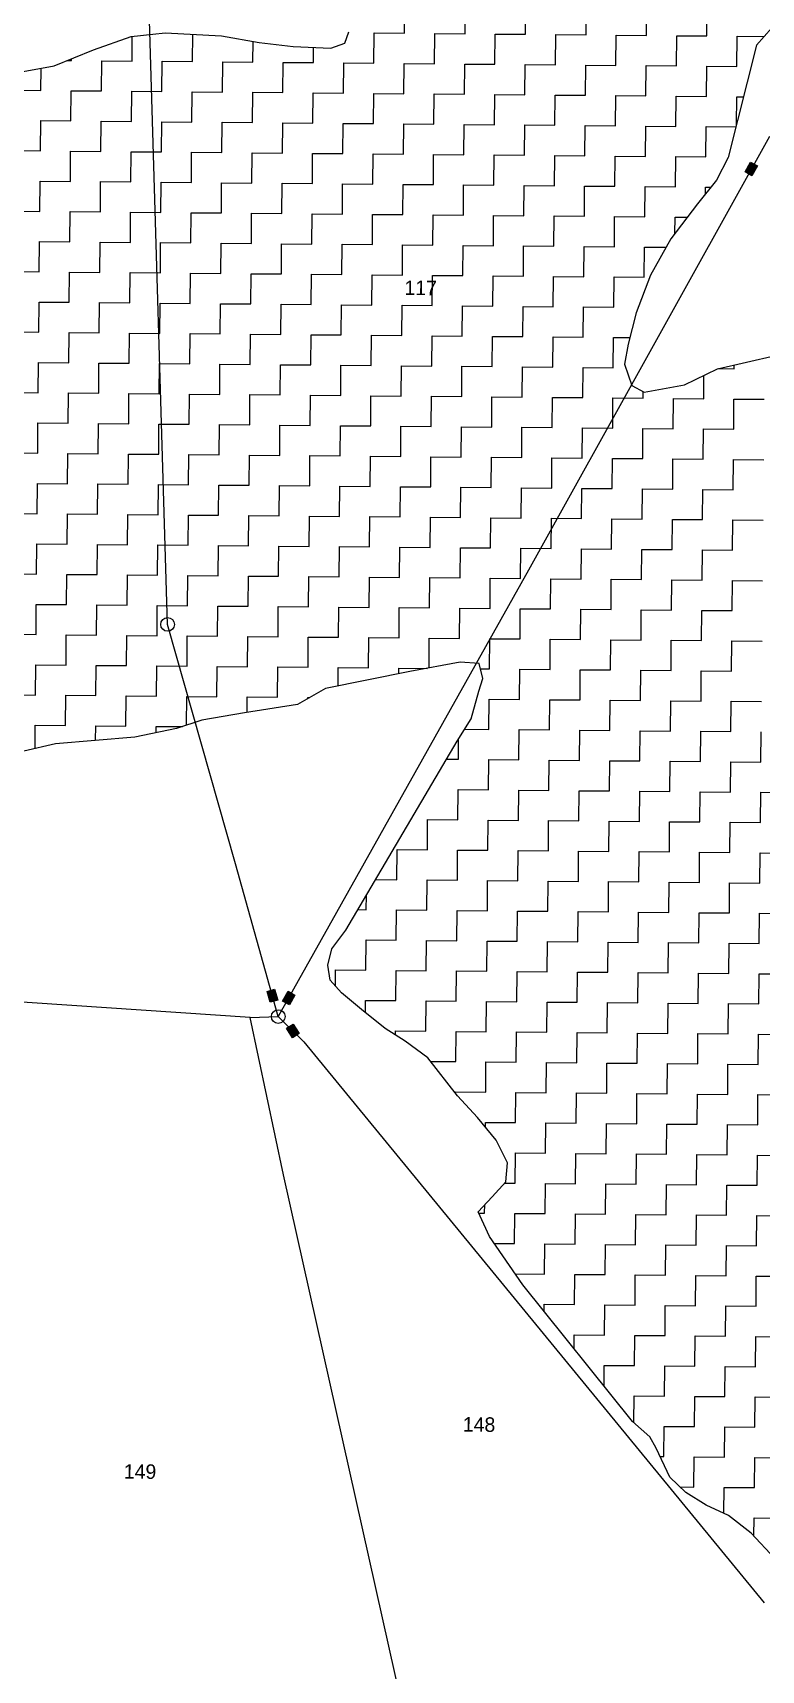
# Model space of a CAD drawing. Header units: metres. Extents: x 286188 to 288650, y 2015524 to 2018848.
# Drawn here: x 287798 to 288031, y 2017358 to 2017883 of the extents above; entities that cross this region are included whole.
import ezdxf
from ezdxf.enums import TextEntityAlignment as Align

# ---------------------------------------------------------------- set-up
doc = ezdxf.new("R2010")
doc.units = ezdxf.units.M
doc.header["$MEASUREMENT"] = 0
for name, color, linetype in [('POLY_HATCH', 12, 'Continuous'), ('POLY_PARCEL', 6, 'Continuous'), ('TEXT_PARCEL', 7, 'Continuous')]:
    doc.layers.add(name, color=color, linetype=linetype)
doc.styles.add('TEXT_MAP', font='', dxfattribs={"height": 1.8})
doc.styles.get('TEXT_MAP').set_extended_font_data('Kruti Dev 050')

msp = doc.modelspace()

# ---------------------------------------------------------------- hatches: boundary and pattern name
for points in [[(288026.1, 2017838.53), (288028.28, 2017837.32), (288030.02, 2017840.47), (288027.85, 2017841.68)], [(287875.3, 2017576.43), (287872.9, 2017575.75), (287873.87, 2017572.29), (287876.27, 2017572.96)], [(287881.76, 2017574.6), (287879.59, 2017575.82), (287877.83, 2017572.68), (287880.01, 2017571.47)], [(287881.07, 2017560.9), (287883.16, 2017562.25), (287881.21, 2017565.27), (287879.12, 2017563.92)]]:
    msp.add_hatch(color=256).paths.add_polyline_path(points)

# ---------------------------------------------------------------- linework, layer by layer
for points in [[(288030.02, 2017840.47), (288028.28, 2017837.32), (288026.1, 2017838.53), (288027.85, 2017841.68)], [(287873.87, 2017572.29), (287872.9, 2017575.75), (287875.3, 2017576.43), (287876.27, 2017572.96)], [(287877.83, 2017572.68), (287879.59, 2017575.82), (287881.76, 2017574.6), (287880.01, 2017571.47)], [(287881.21, 2017565.27), (287883.16, 2017562.25), (287881.07, 2017560.9), (287879.12, 2017563.92)]]:
    msp.add_lwpolyline(points, close=True)
for centre in [(287840.98, 2017693.44), (287876.46, 2017567.68)]:
    msp.add_circle(centre, 2.2)
at = {"layer": 'POLY_HATCH', "linetype": 'Continuous'}
for p, q in [((287916.92, 2017883.03), (287917, 2017892.73)), ((287936.31, 2017882.86), (287936.39, 2017892.55)), ((287955.7, 2017882.68), (287955.78, 2017892.37)), ((287975.09, 2017882.5), (287975.17, 2017892.2)), ((287994.48, 2017882.33), (287994.56, 2017892.02)), ((288013.86, 2017882.15), (288013.95, 2017891.85)), ((287829.58, 2017874.12), (287829.65, 2017882.04)), ((287848.97, 2017873.95), (287849.04, 2017882.68)), ((287868.35, 2017873.77), (287868.42, 2017880.44)), ((287887.74, 2017873.6), (287887.79, 2017878.51)), ((287907.13, 2017873.42), (287907.22, 2017883.12)), ((287907.22, 2017883.12), (287916.92, 2017883.03)), ((287926.52, 2017873.25), (287926.61, 2017882.94)), ((287926.61, 2017882.94), (287936.31, 2017882.86)), ((287945.91, 2017873.07), (287946, 2017882.77)), ((287946, 2017882.77), (287955.7, 2017882.68)), ((287965.3, 2017872.9), (287965.39, 2017882.59)), ((287965.39, 2017882.59), (287975.09, 2017882.5)), ((287984.69, 2017872.72), (287984.78, 2017882.42)), ((287984.78, 2017882.42), (287994.48, 2017882.33)), ((288004.08, 2017872.55), (288004.17, 2017882.24)), ((288004.17, 2017882.24), (288013.86, 2017882.15)), ((288023.47, 2017872.37), (288023.56, 2017882.07)), ((288023.56, 2017882.07), (288032.17, 2017881.99)), ((287808.94, 2017874.31), (287810.19, 2017874.3)), ((287810.19, 2017874.3), (287810.19, 2017874.82)), ((287819.79, 2017864.52), (287819.88, 2017874.21)), ((287819.88, 2017874.21), (287829.58, 2017874.12)), ((287839.18, 2017864.34), (287839.27, 2017874.04)), ((287839.27, 2017874.04), (287848.97, 2017873.95)), ((287858.57, 2017864.17), (287858.66, 2017873.86)), ((287858.66, 2017873.86), (287868.35, 2017873.77)), ((287877.96, 2017863.99), (287878.05, 2017873.69)), ((287878.05, 2017873.69), (287887.74, 2017873.6)), ((287897.35, 2017863.82), (287897.44, 2017873.51)), ((287897.44, 2017873.51), (287907.13, 2017873.42)), ((287916.74, 2017863.64), (287916.83, 2017873.34)), ((287916.83, 2017873.34), (287926.52, 2017873.25)), ((287936.13, 2017863.47), (287936.22, 2017873.16)), ((287936.22, 2017873.16), (287945.91, 2017873.07)), ((287955.52, 2017863.29), (287955.61, 2017872.99)), ((287955.61, 2017872.99), (287965.3, 2017872.9)), ((287974.91, 2017863.12), (287975, 2017872.81)), ((287975, 2017872.81), (287984.69, 2017872.72)), ((287800.4, 2017864.69), (287800.47, 2017871.8)), ((287994.3, 2017862.94), (287994.39, 2017872.63)), ((287994.39, 2017872.63), (288004.08, 2017872.55)), ((288013.69, 2017862.76), (288013.78, 2017872.46)), ((288013.78, 2017872.46), (288023.47, 2017872.37)), ((287790.71, 2017864.78), (287800.4, 2017864.69)), ((287810.01, 2017854.91), (287810.1, 2017864.6)), ((287810.1, 2017864.6), (287819.79, 2017864.52)), ((287829.4, 2017854.73), (287829.49, 2017864.43)), ((287829.49, 2017864.43), (287839.18, 2017864.34)), ((287848.79, 2017854.56), (287848.88, 2017864.25)), ((287848.88, 2017864.25), (287858.57, 2017864.17)), ((287868.18, 2017854.38), (287868.27, 2017864.08)), ((287868.27, 2017864.08), (287877.96, 2017863.99)), ((287887.57, 2017854.21), (287887.66, 2017863.9)), ((287887.66, 2017863.9), (287897.35, 2017863.82)), ((287906.96, 2017854.03), (287907.05, 2017863.73)), ((287907.05, 2017863.73), (287916.74, 2017863.64)), ((287926.35, 2017853.86), (287926.44, 2017863.55)), ((287926.44, 2017863.55), (287936.13, 2017863.47)), ((287945.74, 2017853.68), (287945.83, 2017863.38)), ((287945.83, 2017863.38), (287955.52, 2017863.29)), ((287965.13, 2017853.51), (287965.22, 2017863.2)), ((287965.22, 2017863.2), (287974.91, 2017863.12)), ((287984.52, 2017853.33), (287984.61, 2017863.03)), ((287984.61, 2017863.03), (287994.3, 2017862.94)), ((288003.91, 2017853.16), (288003.99, 2017862.85)), ((288003.99, 2017862.85), (288013.69, 2017862.76)), ((288023.3, 2017853.67), (288023.38, 2017862.68)), ((288023.38, 2017862.68), (288025.56, 2017862.66)), ((287800.23, 2017845.3), (287800.32, 2017855)), ((287800.32, 2017855), (287810.01, 2017854.91)), ((287819.62, 2017845.13), (287819.71, 2017854.82)), ((287819.71, 2017854.82), (287829.4, 2017854.73)), ((287839.01, 2017844.95), (287839.1, 2017854.65)), ((287839.1, 2017854.65), (287848.79, 2017854.56)), ((287858.4, 2017844.78), (287858.48, 2017854.47)), ((287858.48, 2017854.47), (287868.18, 2017854.38)), ((287877.79, 2017844.6), (287877.87, 2017854.3)), ((287877.87, 2017854.3), (287887.57, 2017854.21)), ((287897.18, 2017844.43), (287897.26, 2017854.12)), ((287897.26, 2017854.12), (287906.96, 2017854.03)), ((287916.57, 2017844.25), (287916.65, 2017853.95)), ((287916.65, 2017853.95), (287926.35, 2017853.86)), ((287935.96, 2017844.08), (287936.04, 2017853.77)), ((287936.04, 2017853.77), (287945.74, 2017853.68)), ((287955.35, 2017843.9), (287955.43, 2017853.6)), ((287955.43, 2017853.6), (287965.13, 2017853.51)), ((287974.74, 2017843.73), (287974.82, 2017853.42)), ((287974.82, 2017853.42), (287984.52, 2017853.33)), ((287994.13, 2017843.55), (287994.21, 2017853.25)), ((287994.21, 2017853.25), (288003.91, 2017853.16)), ((288013.51, 2017843.38), (288013.6, 2017853.07)), ((288013.6, 2017853.07), (288023.13, 2017852.98)), ((287790.53, 2017845.39), (287800.23, 2017845.3)), ((287809.84, 2017835.52), (287809.92, 2017845.21)), ((287809.92, 2017845.21), (287819.62, 2017845.13)), ((287829.23, 2017835.34), (287829.31, 2017845.04)), ((287829.31, 2017845.04), (287839.01, 2017844.95)), ((287848.61, 2017835.17), (287848.7, 2017844.86)), ((287848.7, 2017844.86), (287858.4, 2017844.78)), ((287868, 2017834.99), (287868.09, 2017844.69)), ((287868.09, 2017844.69), (287877.79, 2017844.6)), ((287887.39, 2017834.82), (287887.48, 2017844.51)), ((287887.48, 2017844.51), (287897.18, 2017844.43)), ((287906.78, 2017834.64), (287906.87, 2017844.34)), ((287906.87, 2017844.34), (287916.57, 2017844.25)), ((287926.17, 2017834.47), (287926.26, 2017844.16)), ((287926.26, 2017844.16), (287935.96, 2017844.08)), ((287945.56, 2017834.29), (287945.65, 2017843.99)), ((287945.65, 2017843.99), (287955.35, 2017843.9)), ((287964.95, 2017834.12), (287965.04, 2017843.81)), ((287965.04, 2017843.81), (287974.74, 2017843.73)), ((287984.34, 2017833.94), (287984.43, 2017843.64)), ((287984.43, 2017843.64), (287994.13, 2017843.55)), ((288003.73, 2017833.77), (288003.82, 2017843.46)), ((288003.82, 2017843.46), (288013.51, 2017843.38)), ((287800.05, 2017825.91), (287800.14, 2017835.61)), ((287800.14, 2017835.61), (287809.84, 2017835.52)), ((287819.44, 2017825.74), (287819.53, 2017835.43)), ((287819.53, 2017835.43), (287829.23, 2017835.34)), ((287838.83, 2017825.56), (287838.92, 2017835.26)), ((287838.92, 2017835.26), (287848.61, 2017835.17)), ((287858.22, 2017825.39), (287858.31, 2017835.08)), ((287858.31, 2017835.08), (287868, 2017834.99)), ((287877.61, 2017825.21), (287877.7, 2017834.91)), ((287877.7, 2017834.91), (287887.39, 2017834.82)), ((287897, 2017825.04), (287897.09, 2017834.73)), ((287897.09, 2017834.73), (287906.78, 2017834.64)), ((287916.39, 2017824.86), (287916.48, 2017834.56)), ((287916.48, 2017834.56), (287926.17, 2017834.47)), ((287935.78, 2017824.69), (287935.87, 2017834.38)), ((287935.87, 2017834.38), (287945.56, 2017834.29)), ((287955.17, 2017824.51), (287955.26, 2017834.21)), ((287955.26, 2017834.21), (287964.95, 2017834.12)), ((287974.56, 2017824.34), (287974.65, 2017834.03)), ((287974.65, 2017834.03), (287984.34, 2017833.94)), ((287993.95, 2017824.16), (287994.04, 2017833.86)), ((287994.04, 2017833.86), (288003.73, 2017833.77)), ((288013.41, 2017831.5), (288013.43, 2017833.68)), ((288013.43, 2017833.68), (288015.15, 2017833.66)), ((287790.36, 2017826), (287800.05, 2017825.91)), ((287809.66, 2017816.13), (287809.75, 2017825.82)), ((287809.75, 2017825.82), (287819.44, 2017825.74)), ((287829.05, 2017815.95), (287829.14, 2017825.65)), ((287829.14, 2017825.65), (287838.83, 2017825.56)), ((287848.44, 2017815.78), (287848.53, 2017825.47)), ((287848.53, 2017825.47), (287858.22, 2017825.39)), ((287867.83, 2017815.6), (287867.92, 2017825.3)), ((287867.92, 2017825.3), (287877.61, 2017825.21)), ((287887.22, 2017815.43), (287887.31, 2017825.12)), ((287887.31, 2017825.12), (287897, 2017825.04)), ((287906.61, 2017815.25), (287906.7, 2017824.95)), ((287906.7, 2017824.95), (287916.39, 2017824.86)), ((287926, 2017815.08), (287926.09, 2017824.77)), ((287926.09, 2017824.77), (287935.78, 2017824.69)), ((287945.39, 2017814.9), (287945.48, 2017824.6)), ((287945.48, 2017824.6), (287955.17, 2017824.51)), ((287964.78, 2017814.73), (287964.87, 2017824.42)), ((287964.87, 2017824.42), (287974.56, 2017824.34)), ((287984.17, 2017814.55), (287984.26, 2017824.25)), ((287984.26, 2017824.25), (287993.95, 2017824.16)), ((288003.6, 2017818.84), (288003.64, 2017824.07)), ((288003.64, 2017824.07), (288007.57, 2017824.04)), ((287799.88, 2017806.52), (287799.97, 2017816.22)), ((287799.97, 2017816.22), (287809.66, 2017816.13)), ((287819.27, 2017806.35), (287819.36, 2017816.04)), ((287819.36, 2017816.04), (287829.05, 2017815.95)), ((287838.66, 2017806.17), (287838.74, 2017815.87)), ((287838.74, 2017815.87), (287848.44, 2017815.78)), ((287858.05, 2017806), (287858.13, 2017815.69)), ((287858.13, 2017815.69), (287867.83, 2017815.6)), ((287877.44, 2017805.82), (287877.52, 2017815.52)), ((287877.52, 2017815.52), (287887.22, 2017815.43)), ((287896.83, 2017805.65), (287896.91, 2017815.34)), ((287896.91, 2017815.34), (287906.61, 2017815.25)), ((287916.22, 2017805.47), (287916.3, 2017815.17)), ((287916.3, 2017815.17), (287926, 2017815.08)), ((287935.61, 2017805.3), (287935.69, 2017814.99)), ((287935.69, 2017814.99), (287945.39, 2017814.9)), ((287955, 2017805.12), (287955.08, 2017814.82)), ((287955.08, 2017814.82), (287964.78, 2017814.73)), ((287974.39, 2017804.95), (287974.47, 2017814.64)), ((287974.47, 2017814.64), (287984.17, 2017814.55)), ((287993.77, 2017804.77), (287993.86, 2017814.47)), ((287993.86, 2017814.47), (288000.75, 2017814.4)), ((287790.18, 2017806.61), (287799.88, 2017806.52)), ((287809.49, 2017796.74), (287809.57, 2017806.43)), ((287809.57, 2017806.43), (287819.27, 2017806.35)), ((287828.87, 2017796.56), (287828.96, 2017806.26)), ((287828.96, 2017806.26), (287838.66, 2017806.17)), ((287848.26, 2017796.39), (287848.35, 2017806.08)), ((287848.35, 2017806.08), (287858.05, 2017806)), ((287867.65, 2017796.21), (287867.74, 2017805.91)), ((287867.74, 2017805.91), (287877.44, 2017805.82)), ((287887.04, 2017796.04), (287887.13, 2017805.73)), ((287887.13, 2017805.73), (287896.83, 2017805.65)), ((287906.43, 2017795.86), (287906.52, 2017805.56)), ((287906.52, 2017805.56), (287916.22, 2017805.47)), ((287925.82, 2017795.69), (287925.91, 2017805.38)), ((287925.91, 2017805.38), (287935.61, 2017805.3)), ((287945.21, 2017795.51), (287945.3, 2017805.21)), ((287945.3, 2017805.21), (287955, 2017805.12)), ((287964.6, 2017795.34), (287964.69, 2017805.03)), ((287964.69, 2017805.03), (287974.39, 2017804.95)), ((287983.99, 2017795.16), (287984.08, 2017804.86)), ((287984.08, 2017804.86), (287993.77, 2017804.77)), ((287799.7, 2017787.13), (287799.79, 2017796.83)), ((287799.79, 2017796.83), (287809.49, 2017796.74)), ((287819.09, 2017786.96), (287819.18, 2017796.65)), ((287819.18, 2017796.65), (287828.87, 2017796.56)), ((287838.48, 2017786.78), (287838.57, 2017796.48)), ((287838.57, 2017796.48), (287848.26, 2017796.39)), ((287857.87, 2017786.61), (287857.96, 2017796.3)), ((287857.96, 2017796.3), (287867.65, 2017796.21)), ((287877.26, 2017786.43), (287877.35, 2017796.13)), ((287877.35, 2017796.13), (287887.04, 2017796.04)), ((287896.65, 2017786.26), (287896.74, 2017795.95)), ((287896.74, 2017795.95), (287906.43, 2017795.86)), ((287916.04, 2017786.08), (287916.13, 2017795.78)), ((287916.13, 2017795.78), (287925.82, 2017795.69)), ((287935.43, 2017785.91), (287935.52, 2017795.6)), ((287935.52, 2017795.6), (287945.21, 2017795.51)), ((287954.82, 2017785.73), (287954.91, 2017795.43)), ((287954.91, 2017795.43), (287964.6, 2017795.34)), ((287974.21, 2017785.56), (287974.3, 2017795.25)), ((287974.3, 2017795.25), (287983.99, 2017795.16)), ((287790.01, 2017787.22), (287799.7, 2017787.13)), ((287809.31, 2017777.35), (287809.4, 2017787.05)), ((287809.4, 2017787.05), (287819.09, 2017786.96)), ((287828.7, 2017777.18), (287828.79, 2017786.87)), ((287828.79, 2017786.87), (287838.48, 2017786.78)), ((287848.09, 2017777), (287848.18, 2017786.69)), ((287848.18, 2017786.69), (287857.87, 2017786.61)), ((287867.48, 2017776.82), (287867.57, 2017786.52)), ((287867.57, 2017786.52), (287877.26, 2017786.43)), ((287886.87, 2017776.65), (287886.96, 2017786.34)), ((287886.96, 2017786.34), (287896.65, 2017786.26)), ((287906.26, 2017776.47), (287906.35, 2017786.17)), ((287906.35, 2017786.17), (287916.04, 2017786.08)), ((287925.65, 2017776.3), (287925.74, 2017785.99)), ((287925.74, 2017785.99), (287935.43, 2017785.91)), ((287945.04, 2017776.12), (287945.13, 2017785.82)), ((287945.13, 2017785.82), (287954.82, 2017785.73)), ((287964.43, 2017775.95), (287964.52, 2017785.64)), ((287964.52, 2017785.64), (287974.21, 2017785.56)), ((287983.82, 2017775.77), (287983.9, 2017785.47)), ((287983.9, 2017785.47), (287989.16, 2017785.42)), ((287799.53, 2017767.74), (287799.62, 2017777.44)), ((287799.62, 2017777.44), (287809.31, 2017777.35)), ((287818.92, 2017767.57), (287819, 2017777.26)), ((287819, 2017777.26), (287828.7, 2017777.18)), ((287838.31, 2017767.39), (287838.39, 2017777.09)), ((287838.39, 2017777.09), (287848.09, 2017777)), ((287857.7, 2017767.22), (287857.78, 2017776.91)), ((287857.78, 2017776.91), (287867.48, 2017776.82)), ((287877.09, 2017767.04), (287877.17, 2017776.74)), ((287877.17, 2017776.74), (287886.87, 2017776.65)), ((287896.48, 2017766.87), (287896.56, 2017776.56)), ((287896.56, 2017776.56), (287906.26, 2017776.47)), ((287915.87, 2017766.69), (287915.95, 2017776.39)), ((287915.95, 2017776.39), (287925.65, 2017776.3)), ((287935.26, 2017766.52), (287935.34, 2017776.21)), ((287935.34, 2017776.21), (287945.04, 2017776.12)), ((287954.65, 2017766.34), (287954.73, 2017776.04)), ((287954.73, 2017776.04), (287964.43, 2017775.95)), ((287974.03, 2017766.17), (287974.12, 2017775.86)), ((287974.12, 2017775.86), (287983.82, 2017775.77)), ((288012.81, 2017765.82), (288012.88, 2017773.3)), ((288017.45, 2017775.47), (288022.6, 2017775.42)), ((288022.6, 2017775.42), (288022.61, 2017776.65)), ((287789.83, 2017767.83), (287799.53, 2017767.74)), ((287993.42, 2017765.99), (287993.44, 2017768.12)), ((287809.13, 2017757.96), (287809.22, 2017767.66)), ((287809.22, 2017767.66), (287818.92, 2017767.57)), ((287828.52, 2017757.79), (287828.61, 2017767.48)), ((287828.61, 2017767.48), (287838.31, 2017767.39)), ((287847.91, 2017757.61), (287848, 2017767.31)), ((287848, 2017767.31), (287857.7, 2017767.22)), ((287867.3, 2017757.44), (287867.39, 2017767.13)), ((287867.39, 2017767.13), (287877.09, 2017767.04)), ((287886.69, 2017757.26), (287886.78, 2017766.95)), ((287886.78, 2017766.95), (287896.48, 2017766.87)), ((287906.08, 2017757.08), (287906.17, 2017766.78)), ((287906.17, 2017766.78), (287915.87, 2017766.69)), ((287925.47, 2017756.91), (287925.56, 2017766.6)), ((287925.56, 2017766.6), (287935.26, 2017766.52)), ((287944.86, 2017756.73), (287944.95, 2017766.43)), ((287944.95, 2017766.43), (287954.65, 2017766.34)), ((287964.25, 2017756.56), (287964.34, 2017766.25)), ((287964.34, 2017766.25), (287974.03, 2017766.17)), ((287983.64, 2017756.38), (287983.73, 2017766.08)), ((287983.73, 2017766.08), (287993.42, 2017765.99)), ((288003.03, 2017756.21), (288003.12, 2017765.9)), ((288003.12, 2017765.9), (288012.81, 2017765.82)), ((288022.42, 2017756.03), (288022.51, 2017765.73)), ((288022.51, 2017765.73), (288032.2, 2017765.64)), ((287799.35, 2017748.35), (287799.44, 2017758.05)), ((287799.44, 2017758.05), (287809.13, 2017757.96)), ((287818.74, 2017748.18), (287818.83, 2017757.87)), ((287818.83, 2017757.87), (287828.52, 2017757.79)), ((287838.13, 2017748), (287838.22, 2017757.7)), ((287838.22, 2017757.7), (287847.91, 2017757.61)), ((287857.52, 2017747.83), (287857.61, 2017757.52)), ((287857.61, 2017757.52), (287867.3, 2017757.44)), ((287876.91, 2017747.65), (287877, 2017757.35)), ((287877, 2017757.35), (287886.69, 2017757.26)), ((287896.3, 2017747.48), (287896.39, 2017757.17)), ((287896.39, 2017757.17), (287906.08, 2017757.08)), ((287915.69, 2017747.3), (287915.78, 2017757)), ((287915.78, 2017757), (287925.47, 2017756.91)), ((287935.08, 2017747.13), (287935.17, 2017756.82)), ((287935.17, 2017756.82), (287944.86, 2017756.73)), ((287954.47, 2017746.95), (287954.56, 2017756.65)), ((287954.56, 2017756.65), (287964.25, 2017756.56)), ((287973.86, 2017746.78), (287973.95, 2017756.47)), ((287973.95, 2017756.47), (287983.64, 2017756.38)), ((287993.25, 2017746.6), (287993.34, 2017756.3)), ((287993.34, 2017756.3), (288003.03, 2017756.21)), ((288012.64, 2017746.43), (288012.73, 2017756.12)), ((288012.73, 2017756.12), (288022.42, 2017756.03)), ((287789.66, 2017748.44), (287799.35, 2017748.35)), ((287808.96, 2017738.57), (287809.05, 2017748.27)), ((287809.05, 2017748.27), (287818.74, 2017748.18)), ((287828.35, 2017738.4), (287828.44, 2017748.09)), ((287828.44, 2017748.09), (287838.13, 2017748)), ((287847.74, 2017738.22), (287847.83, 2017747.92)), ((287847.83, 2017747.92), (287857.52, 2017747.83)), ((287867.13, 2017738.05), (287867.22, 2017747.74)), ((287867.22, 2017747.74), (287876.91, 2017747.65)), ((287886.52, 2017737.87), (287886.61, 2017747.57)), ((287886.61, 2017747.57), (287896.3, 2017747.48)), ((287905.91, 2017737.7), (287906, 2017747.39)), ((287906, 2017747.39), (287915.69, 2017747.3)), ((287925.3, 2017737.52), (287925.39, 2017747.21)), ((287925.39, 2017747.21), (287935.08, 2017747.13)), ((287944.69, 2017737.34), (287944.78, 2017747.04)), ((287944.78, 2017747.04), (287954.47, 2017746.95)), ((287964.08, 2017737.17), (287964.16, 2017746.86)), ((287964.16, 2017746.86), (287973.86, 2017746.78)), ((287983.47, 2017736.99), (287983.55, 2017746.69)), ((287983.55, 2017746.69), (287993.25, 2017746.6)), ((288002.86, 2017736.82), (288002.94, 2017746.51)), ((288002.94, 2017746.51), (288012.64, 2017746.43)), ((288022.25, 2017736.64), (288022.33, 2017746.34)), ((288022.33, 2017746.34), (288032.03, 2017746.25)), ((287799.18, 2017728.96), (287799.26, 2017738.66)), ((287799.26, 2017738.66), (287808.96, 2017738.57)), ((287818.57, 2017728.79), (287818.65, 2017738.48)), ((287818.65, 2017738.48), (287828.35, 2017738.4)), ((287837.96, 2017728.61), (287838.04, 2017738.31)), ((287838.04, 2017738.31), (287847.74, 2017738.22)), ((287857.35, 2017728.44), (287857.43, 2017738.13)), ((287857.43, 2017738.13), (287867.13, 2017738.05)), ((287876.74, 2017728.26), (287876.82, 2017737.96)), ((287876.82, 2017737.96), (287886.52, 2017737.87)), ((287896.13, 2017728.09), (287896.21, 2017737.78)), ((287896.21, 2017737.78), (287905.91, 2017737.7)), ((287915.52, 2017727.91), (287915.6, 2017737.61)), ((287915.6, 2017737.61), (287925.3, 2017737.52)), ((287934.91, 2017727.74), (287934.99, 2017737.43)), ((287934.99, 2017737.43), (287944.69, 2017737.34)), ((287954.29, 2017727.56), (287954.38, 2017737.26)), ((287954.38, 2017737.26), (287964.08, 2017737.17)), ((287973.68, 2017727.39), (287973.77, 2017737.08)), ((287973.77, 2017737.08), (287983.47, 2017736.99)), ((287993.07, 2017727.21), (287993.16, 2017736.91)), ((287993.16, 2017736.91), (288002.86, 2017736.82)), ((288012.46, 2017727.04), (288012.55, 2017736.73)), ((288012.55, 2017736.73), (288022.25, 2017736.64)), ((287789.48, 2017729.05), (287799.18, 2017728.96)), ((287808.78, 2017719.18), (287808.87, 2017728.88)), ((287808.87, 2017728.88), (287818.57, 2017728.79)), ((287828.17, 2017719.01), (287828.26, 2017728.7)), ((287828.26, 2017728.7), (287837.96, 2017728.61)), ((287847.56, 2017718.83), (287847.65, 2017728.53)), ((287847.65, 2017728.53), (287857.35, 2017728.44)), ((287866.95, 2017718.66), (287867.04, 2017728.35)), ((287867.04, 2017728.35), (287876.74, 2017728.26)), ((287886.34, 2017718.48), (287886.43, 2017728.18)), ((287886.43, 2017728.18), (287896.13, 2017728.09)), ((287905.73, 2017718.31), (287905.82, 2017728)), ((287905.82, 2017728), (287915.52, 2017727.91)), ((287925.12, 2017718.13), (287925.21, 2017727.83)), ((287925.21, 2017727.83), (287934.91, 2017727.74)), ((287944.51, 2017717.96), (287944.6, 2017727.65)), ((287944.6, 2017727.65), (287954.29, 2017727.56)), ((287963.9, 2017717.78), (287963.99, 2017727.47)), ((287963.99, 2017727.47), (287973.68, 2017727.39)), ((287983.29, 2017717.6), (287983.38, 2017727.3)), ((287983.38, 2017727.3), (287993.07, 2017727.21)), ((288002.68, 2017717.43), (288002.77, 2017727.12)), ((288002.77, 2017727.12), (288012.46, 2017727.04)), ((288022.07, 2017717.25), (288022.16, 2017726.95)), ((288022.16, 2017726.95), (288031.85, 2017726.86)), ((287799, 2017709.57), (287799.09, 2017719.27)), ((287799.09, 2017719.27), (287808.78, 2017719.18)), ((287818.39, 2017709.4), (287818.48, 2017719.09)), ((287818.48, 2017719.09), (287828.17, 2017719.01)), ((287837.78, 2017709.22), (287837.87, 2017718.92)), ((287837.87, 2017718.92), (287847.56, 2017718.83)), ((287857.17, 2017709.05), (287857.26, 2017718.74)), ((287857.26, 2017718.74), (287866.95, 2017718.66)), ((287876.56, 2017708.87), (287876.65, 2017718.57)), ((287876.65, 2017718.57), (287886.34, 2017718.48)), ((287895.95, 2017708.7), (287896.04, 2017718.39)), ((287896.04, 2017718.39), (287905.73, 2017718.31)), ((287915.34, 2017708.52), (287915.43, 2017718.22)), ((287915.43, 2017718.22), (287925.12, 2017718.13)), ((287934.73, 2017708.35), (287934.82, 2017718.04)), ((287934.82, 2017718.04), (287944.51, 2017717.96)), ((287954.12, 2017708.17), (287954.21, 2017717.87)), ((287954.21, 2017717.87), (287963.9, 2017717.78)), ((287973.51, 2017708), (287973.6, 2017717.69)), ((287973.6, 2017717.69), (287983.29, 2017717.6)), ((287992.9, 2017707.82), (287992.99, 2017717.52)), ((287992.99, 2017717.52), (288002.68, 2017717.43)), ((288012.29, 2017707.65), (288012.38, 2017717.34)), ((288012.38, 2017717.34), (288022.07, 2017717.25)), ((287789.31, 2017709.66), (287799, 2017709.57)), ((287808.61, 2017699.79), (287808.7, 2017709.49)), ((287808.7, 2017709.49), (287818.39, 2017709.4)), ((287828, 2017699.62), (287828.09, 2017709.31)), ((287828.09, 2017709.31), (287837.78, 2017709.22)), ((287847.39, 2017699.44), (287847.48, 2017709.14)), ((287847.48, 2017709.14), (287857.17, 2017709.05)), ((287866.78, 2017699.27), (287866.87, 2017708.96)), ((287866.87, 2017708.96), (287876.56, 2017708.87)), ((287886.17, 2017699.09), (287886.26, 2017708.79)), ((287886.26, 2017708.79), (287895.95, 2017708.7)), ((287905.56, 2017698.92), (287905.65, 2017708.61)), ((287905.65, 2017708.61), (287915.34, 2017708.52)), ((287924.95, 2017698.74), (287925.04, 2017708.44)), ((287925.04, 2017708.44), (287934.73, 2017708.35)), ((287944.34, 2017698.57), (287944.42, 2017708.26)), ((287944.42, 2017708.26), (287954.12, 2017708.17)), ((287963.73, 2017698.39), (287963.81, 2017708.09)), ((287963.81, 2017708.09), (287973.51, 2017708)), ((287983.12, 2017698.22), (287983.2, 2017707.91)), ((287983.2, 2017707.91), (287992.9, 2017707.82)), ((288002.51, 2017698.04), (288002.59, 2017707.73)), ((288002.59, 2017707.73), (288012.29, 2017707.65)), ((288021.9, 2017697.86), (288021.98, 2017707.56)), ((288021.98, 2017707.56), (288031.68, 2017707.47)), ((287798.83, 2017690.18), (287798.91, 2017699.88)), ((287798.91, 2017699.88), (287808.61, 2017699.79)), ((287818.22, 2017690.01), (287818.3, 2017699.7)), ((287818.3, 2017699.7), (287828, 2017699.62)), ((287837.61, 2017689.83), (287837.69, 2017699.53)), ((287837.69, 2017699.53), (287847.39, 2017699.44)), ((287857, 2017689.66), (287857.08, 2017699.35)), ((287857.08, 2017699.35), (287866.78, 2017699.27)), ((287876.39, 2017689.48), (287876.47, 2017699.18)), ((287876.47, 2017699.18), (287886.17, 2017699.09)), ((287895.78, 2017689.31), (287895.86, 2017699)), ((287895.86, 2017699), (287905.56, 2017698.92)), ((287915.17, 2017689.13), (287915.25, 2017698.83)), ((287915.25, 2017698.83), (287924.95, 2017698.74)), ((287934.55, 2017688.96), (287934.64, 2017698.65)), ((287934.64, 2017698.65), (287944.34, 2017698.57)), ((287953.94, 2017688.78), (287954.03, 2017698.48)), ((287954.03, 2017698.48), (287963.73, 2017698.39)), ((287973.33, 2017688.61), (287973.42, 2017698.3)), ((287973.42, 2017698.3), (287983.12, 2017698.22)), ((287992.72, 2017688.43), (287992.81, 2017698.13)), ((287992.81, 2017698.13), (288002.51, 2017698.04)), ((288012.11, 2017688.26), (288012.2, 2017697.95)), ((288012.2, 2017697.95), (288021.9, 2017697.86)), ((287789.13, 2017690.27), (287798.83, 2017690.18)), ((287808.43, 2017680.4), (287808.52, 2017690.1)), ((287808.52, 2017690.1), (287818.22, 2017690.01)), ((287827.82, 2017680.23), (287827.91, 2017689.92)), ((287827.91, 2017689.92), (287837.61, 2017689.83)), ((287847.21, 2017680.05), (287847.3, 2017689.75)), ((287847.3, 2017689.75), (287857, 2017689.66)), ((287866.6, 2017679.88), (287866.69, 2017689.57)), ((287866.69, 2017689.57), (287876.39, 2017689.48)), ((287885.99, 2017679.7), (287886.08, 2017689.4)), ((287886.08, 2017689.4), (287895.78, 2017689.31)), ((287905.38, 2017679.53), (287905.47, 2017689.22)), ((287905.47, 2017689.22), (287915.17, 2017689.13)), ((287924.77, 2017679.47), (287924.86, 2017689.05)), ((287924.86, 2017689.05), (287934.55, 2017688.96)), ((287944.16, 2017679.18), (287944.25, 2017688.87)), ((287944.25, 2017688.87), (287953.94, 2017688.78)), ((287963.55, 2017679), (287963.64, 2017688.7)), ((287963.64, 2017688.7), (287973.33, 2017688.61)), ((287982.94, 2017678.83), (287983.03, 2017688.52)), ((287983.03, 2017688.52), (287992.72, 2017688.43)), ((288002.33, 2017678.65), (288002.42, 2017688.35)), ((288002.42, 2017688.35), (288012.11, 2017688.26)), ((288021.72, 2017678.48), (288021.81, 2017688.17)), ((288021.81, 2017688.17), (288031.5, 2017688.08)), ((287798.65, 2017670.79), (287798.74, 2017680.49)), ((287798.74, 2017680.49), (287808.43, 2017680.4)), ((287818.04, 2017670.62), (287818.13, 2017680.31)), ((287818.13, 2017680.31), (287827.82, 2017680.23)), ((287837.43, 2017670.44), (287837.52, 2017680.14)), ((287837.52, 2017680.14), (287847.21, 2017680.05)), ((287856.82, 2017670.27), (287856.91, 2017679.96)), ((287856.91, 2017679.96), (287866.6, 2017679.88)), ((287876.21, 2017670.09), (287876.3, 2017679.79)), ((287876.3, 2017679.79), (287885.99, 2017679.7)), ((287895.63, 2017673.71), (287895.69, 2017679.61)), ((287895.69, 2017679.61), (287905.38, 2017679.53)), ((287915.06, 2017677.58), (287915.08, 2017679.44)), ((287915.08, 2017679.44), (287924.19, 2017679.36)), ((287941.26, 2017679.2), (287944.16, 2017679.18)), ((287953.77, 2017669.39), (287953.86, 2017679.09)), ((287953.86, 2017679.09), (287963.55, 2017679)), ((287973.16, 2017669.22), (287973.25, 2017678.91)), ((287973.25, 2017678.91), (287982.94, 2017678.83)), ((287992.55, 2017669.04), (287992.64, 2017678.74)), ((287992.64, 2017678.74), (288002.33, 2017678.65)), ((288011.94, 2017668.87), (288012.03, 2017678.56)), ((288012.03, 2017678.56), (288021.72, 2017678.48)), ((287788.96, 2017670.88), (287798.65, 2017670.79)), ((287808.26, 2017661.01), (287808.35, 2017670.71)), ((287808.35, 2017670.71), (287818.04, 2017670.62)), ((287827.65, 2017660.84), (287827.74, 2017670.53)), ((287827.74, 2017670.53), (287837.43, 2017670.44)), ((287847.04, 2017661.11), (287847.13, 2017670.36)), ((287847.13, 2017670.36), (287856.82, 2017670.27)), ((287866.47, 2017665.19), (287866.52, 2017670.18)), ((287866.52, 2017670.18), (287876.21, 2017670.09)), ((287885.9, 2017669.63), (287885.91, 2017670.01)), ((287885.91, 2017670.01), (287886.55, 2017670)), ((287943.99, 2017659.79), (287944.07, 2017669.48)), ((287944.07, 2017669.48), (287953.77, 2017669.39)), ((287963.38, 2017659.61), (287963.46, 2017669.31)), ((287963.46, 2017669.31), (287973.16, 2017669.22)), ((287982.77, 2017659.44), (287982.85, 2017669.13)), ((287982.85, 2017669.13), (287992.55, 2017669.04)), ((288002.16, 2017659.26), (288002.24, 2017668.96)), ((288002.24, 2017668.96), (288011.94, 2017668.87)), ((288021.55, 2017659.09), (288021.63, 2017668.78)), ((288021.63, 2017668.78), (288031.33, 2017668.69)), ((287798.5, 2017653.62), (287798.56, 2017661.1)), ((287798.56, 2017661.1), (287808.26, 2017661.01)), ((287817.91, 2017656.24), (287817.95, 2017660.92)), ((287817.95, 2017660.92), (287827.65, 2017660.84)), ((287837.33, 2017658.7), (287837.34, 2017660.75)), ((287837.34, 2017660.75), (287845.75, 2017660.67)), ((287936.18, 2017659.86), (287943.99, 2017659.79)), ((287953.59, 2017650), (287953.68, 2017659.7)), ((287953.68, 2017659.7), (287963.38, 2017659.61)), ((287972.98, 2017649.83), (287973.07, 2017659.52)), ((287973.07, 2017659.52), (287982.77, 2017659.44)), ((287992.37, 2017649.65), (287992.46, 2017659.35)), ((287992.46, 2017659.35), (288002.16, 2017659.26)), ((288011.76, 2017649.48), (288011.85, 2017659.17)), ((288011.85, 2017659.17), (288021.55, 2017659.09)), ((288031.15, 2017649.3), (288031.24, 2017659)), ((287934.2, 2017650.18), (287934.26, 2017656.78)), ((287930.37, 2017650.21), (287934.2, 2017650.18)), ((287943.81, 2017640.4), (287943.9, 2017650.09)), ((287943.9, 2017650.09), (287953.59, 2017650)), ((287963.2, 2017640.22), (287963.29, 2017649.92)), ((287963.29, 2017649.92), (287972.98, 2017649.83)), ((287982.59, 2017640.05), (287982.68, 2017649.74)), ((287982.68, 2017649.74), (287992.37, 2017649.65)), ((288001.98, 2017639.87), (288002.07, 2017649.57)), ((288002.07, 2017649.57), (288011.76, 2017649.48)), ((288021.37, 2017639.7), (288021.46, 2017649.39)), ((288021.46, 2017649.39), (288031.15, 2017649.3)), ((287934.03, 2017630.79), (287934.12, 2017640.48)), ((287934.12, 2017640.48), (287943.81, 2017640.4)), ((287953.42, 2017630.61), (287953.51, 2017640.31)), ((287953.51, 2017640.31), (287963.2, 2017640.22)), ((287972.81, 2017630.44), (287972.9, 2017640.13)), ((287972.9, 2017640.13), (287982.59, 2017640.05)), ((287992.2, 2017630.26), (287992.29, 2017639.96)), ((287992.29, 2017639.96), (288001.98, 2017639.87)), ((288011.59, 2017630.09), (288011.68, 2017639.78)), ((288011.68, 2017639.78), (288021.37, 2017639.7)), ((288030.98, 2017629.91), (288031.07, 2017639.61)), ((288031.07, 2017639.61), (288040.76, 2017639.52)), ((287924.25, 2017621.18), (287924.33, 2017630.88)), ((287924.33, 2017630.88), (287934.03, 2017630.79)), ((287943.64, 2017621.01), (287943.72, 2017630.7)), ((287943.72, 2017630.7), (287953.42, 2017630.61)), ((287963.03, 2017620.83), (287963.11, 2017630.53)), ((287963.11, 2017630.53), (287972.81, 2017630.44)), ((287982.42, 2017620.66), (287982.5, 2017630.35)), ((287982.5, 2017630.35), (287992.2, 2017630.26)), ((288001.81, 2017620.48), (288001.89, 2017630.18)), ((288001.89, 2017630.18), (288011.59, 2017630.09)), ((288021.2, 2017620.31), (288021.28, 2017630)), ((288021.28, 2017630), (288030.98, 2017629.91)), ((287914.46, 2017611.57), (287914.55, 2017621.27)), ((287914.55, 2017621.27), (287924.25, 2017621.18)), ((287933.85, 2017611.4), (287933.94, 2017621.09)), ((287933.94, 2017621.09), (287943.64, 2017621.01)), ((287953.24, 2017611.22), (287953.33, 2017620.92)), ((287953.33, 2017620.92), (287963.03, 2017620.83)), ((287972.63, 2017611.05), (287972.72, 2017620.74)), ((287972.72, 2017620.74), (287982.42, 2017620.66)), ((287992.02, 2017610.87), (287992.11, 2017620.57)), ((287992.11, 2017620.57), (288001.81, 2017620.48)), ((288011.41, 2017610.7), (288011.5, 2017620.39)), ((288011.5, 2017620.39), (288021.2, 2017620.31)), ((288030.8, 2017610.52), (288030.89, 2017620.22)), ((288030.89, 2017620.22), (288040.58, 2017620.13)), ((287907.66, 2017611.64), (287914.46, 2017611.57)), ((287924.07, 2017601.79), (287924.16, 2017611.49)), ((287924.16, 2017611.49), (287933.85, 2017611.4)), ((287943.46, 2017601.62), (287943.55, 2017611.31)), ((287943.55, 2017611.31), (287953.24, 2017611.22)), ((287962.85, 2017601.44), (287962.94, 2017611.14)), ((287962.94, 2017611.14), (287972.63, 2017611.05)), ((287982.24, 2017601.27), (287982.33, 2017610.96)), ((287982.33, 2017610.96), (287992.02, 2017610.87)), ((288001.63, 2017601.09), (288001.72, 2017610.79)), ((288001.72, 2017610.79), (288011.41, 2017610.7)), ((288021.02, 2017600.92), (288021.11, 2017610.61)), ((288021.11, 2017610.61), (288030.8, 2017610.52)), ((287904.68, 2017601.97), (287904.72, 2017606.64)), ((287901.99, 2017601.99), (287904.68, 2017601.97)), ((287914.29, 2017592.19), (287914.38, 2017601.88)), ((287914.38, 2017601.88), (287924.07, 2017601.79)), ((287933.68, 2017592.01), (287933.77, 2017601.7)), ((287933.77, 2017601.7), (287943.46, 2017601.62)), ((287953.07, 2017591.83), (287953.16, 2017601.53)), ((287953.16, 2017601.53), (287962.85, 2017601.44)), ((287972.46, 2017591.66), (287972.55, 2017601.35)), ((287972.55, 2017601.35), (287982.24, 2017601.27)), ((287991.85, 2017591.48), (287991.94, 2017601.18)), ((287991.94, 2017601.18), (288001.63, 2017601.09)), ((288011.24, 2017591.31), (288011.33, 2017601)), ((288011.33, 2017601), (288021.02, 2017600.92)), ((288030.63, 2017591.13), (288030.71, 2017600.83)), ((288030.71, 2017600.83), (288040.41, 2017600.74)), ((287904.51, 2017582.58), (287904.59, 2017592.27)), ((287904.59, 2017592.27), (287914.29, 2017592.19)), ((287923.9, 2017582.4), (287923.98, 2017592.1)), ((287923.98, 2017592.1), (287933.68, 2017592.01)), ((287943.29, 2017582.23), (287943.37, 2017591.92)), ((287943.37, 2017591.92), (287953.07, 2017591.83)), ((287962.68, 2017582.05), (287962.76, 2017591.75)), ((287962.76, 2017591.75), (287972.46, 2017591.66)), ((287982.07, 2017581.88), (287982.15, 2017591.57)), ((287982.15, 2017591.57), (287991.85, 2017591.48)), ((288001.46, 2017581.7), (288001.54, 2017591.4)), ((288001.54, 2017591.4), (288011.24, 2017591.31)), ((288020.84, 2017581.53), (288020.93, 2017591.22)), ((288020.93, 2017591.22), (288030.63, 2017591.13)), ((287894.77, 2017577.48), (287894.81, 2017582.67)), ((287894.81, 2017582.67), (287904.51, 2017582.58)), ((287914.11, 2017572.8), (287914.2, 2017582.49)), ((287914.2, 2017582.49), (287923.9, 2017582.4)), ((287933.5, 2017572.62), (287933.59, 2017582.32)), ((287933.59, 2017582.32), (287943.29, 2017582.23)), ((287952.89, 2017572.45), (287952.98, 2017582.14)), ((287952.98, 2017582.14), (287962.68, 2017582.05)), ((287972.28, 2017572.27), (287972.37, 2017581.96)), ((287972.37, 2017581.96), (287982.07, 2017581.88)), ((287991.67, 2017572.09), (287991.76, 2017581.79)), ((287991.76, 2017581.79), (288001.46, 2017581.7)), ((288011.06, 2017571.92), (288011.15, 2017581.61)), ((288011.15, 2017581.61), (288020.84, 2017581.53)), ((288030.45, 2017571.74), (288030.54, 2017581.44)), ((288030.54, 2017581.44), (288040.23, 2017581.35)), ((287904.38, 2017568.96), (287904.42, 2017572.88)), ((287904.42, 2017572.88), (287914.11, 2017572.8)), ((287923.72, 2017563.01), (287923.81, 2017572.71)), ((287923.81, 2017572.71), (287933.5, 2017572.62)), ((287943.11, 2017562.84), (287943.2, 2017572.53)), ((287943.2, 2017572.53), (287952.89, 2017572.45)), ((287962.5, 2017562.66), (287962.59, 2017572.36)), ((287962.59, 2017572.36), (287972.28, 2017572.27)), ((287981.89, 2017562.49), (287981.98, 2017572.18)), ((287981.98, 2017572.18), (287991.67, 2017572.09)), ((288001.28, 2017562.31), (288001.37, 2017572.01)), ((288001.37, 2017572.01), (288011.06, 2017571.92)), ((288020.67, 2017562.14), (288020.76, 2017571.83)), ((288020.76, 2017571.83), (288030.45, 2017571.74)), ((287914.01, 2017561.76), (287914.03, 2017563.1)), ((287914.03, 2017563.1), (287923.72, 2017563.01)), ((287933.33, 2017553.23), (287933.42, 2017562.93)), ((287933.42, 2017562.93), (287943.11, 2017562.84)), ((287952.72, 2017553.06), (287952.81, 2017562.75)), ((287952.81, 2017562.75), (287962.5, 2017562.66)), ((287972.11, 2017552.88), (287972.2, 2017562.58)), ((287972.2, 2017562.58), (287981.89, 2017562.49)), ((287991.5, 2017552.71), (287991.59, 2017562.4)), ((287991.59, 2017562.4), (288001.28, 2017562.31)), ((288010.89, 2017552.53), (288010.97, 2017562.22)), ((288010.97, 2017562.22), (288020.67, 2017562.14)), ((288030.28, 2017552.35), (288030.36, 2017562.05)), ((288030.36, 2017562.05), (288040.06, 2017561.96)), ((287925.28, 2017553.3), (287933.33, 2017553.23)), ((287942.94, 2017543.45), (287943.02, 2017553.14)), ((287943.02, 2017553.14), (287952.72, 2017553.06)), ((287962.33, 2017543.27), (287962.41, 2017552.97)), ((287962.41, 2017552.97), (287972.11, 2017552.88)), ((287981.72, 2017543.1), (287981.8, 2017552.79)), ((287981.8, 2017552.79), (287991.5, 2017552.71)), ((288001.1, 2017542.92), (288001.19, 2017552.62)), ((288001.19, 2017552.62), (288010.89, 2017552.53)), ((288020.49, 2017542.75), (288020.58, 2017552.44)), ((288020.58, 2017552.44), (288030.28, 2017552.35)), ((287933.24, 2017543.54), (287942.94, 2017543.45)), ((287933.24, 2017543.17), (287933.24, 2017543.54)), ((287952.54, 2017533.67), (287952.63, 2017543.36)), ((287952.63, 2017543.36), (287962.33, 2017543.27)), ((287971.93, 2017533.49), (287972.02, 2017543.19)), ((287972.02, 2017543.19), (287981.72, 2017543.1)), ((287991.32, 2017533.32), (287991.41, 2017543.01)), ((287991.41, 2017543.01), (288001.1, 2017542.92)), ((288010.71, 2017533.14), (288010.8, 2017542.84)), ((288010.8, 2017542.84), (288020.49, 2017542.75)), ((288030.1, 2017532.97), (288030.19, 2017542.66)), ((288030.19, 2017542.66), (288039.88, 2017542.57)), ((287942.84, 2017532.31), (287942.85, 2017533.75)), ((287942.85, 2017533.75), (287952.54, 2017533.67)), ((287962.15, 2017523.88), (287962.24, 2017533.58)), ((287962.24, 2017533.58), (287971.93, 2017533.49)), ((287981.54, 2017523.71), (287981.63, 2017533.4)), ((287981.63, 2017533.4), (287991.32, 2017533.32)), ((288000.93, 2017523.53), (288001.02, 2017533.23)), ((288001.02, 2017533.23), (288010.71, 2017533.14)), ((288020.32, 2017523.36), (288020.41, 2017533.05)), ((288020.41, 2017533.05), (288030.1, 2017532.97)), ((287952.37, 2017514.28), (287952.46, 2017523.97)), ((287952.46, 2017523.97), (287962.15, 2017523.88)), ((287971.76, 2017514.1), (287971.85, 2017523.8)), ((287971.85, 2017523.8), (287981.54, 2017523.71)), ((287991.15, 2017513.93), (287991.23, 2017523.62)), ((287991.23, 2017523.62), (288000.93, 2017523.53)), ((288010.54, 2017513.75), (288010.62, 2017523.45)), ((288010.62, 2017523.45), (288020.32, 2017523.36)), ((288029.93, 2017513.58), (288030.01, 2017523.27)), ((288030.01, 2017523.27), (288039.71, 2017523.18)), ((287949.06, 2017514.31), (287952.37, 2017514.28)), ((287961.98, 2017504.49), (287962.06, 2017514.19)), ((287962.06, 2017514.19), (287971.76, 2017514.1)), ((287981.37, 2017504.32), (287981.45, 2017514.01)), ((287981.45, 2017514.01), (287991.15, 2017513.93)), ((288000.75, 2017504.14), (288000.84, 2017513.84)), ((288000.84, 2017513.84), (288010.54, 2017513.75)), ((288020.14, 2017503.97), (288020.23, 2017513.66)), ((288020.23, 2017513.66), (288029.93, 2017513.58)), ((287942.59, 2017504.67), (287942.61, 2017507.4)), ((287940.67, 2017504.69), (287942.59, 2017504.67)), ((287952.19, 2017494.89), (287952.28, 2017504.58)), ((287952.28, 2017504.58), (287961.98, 2017504.49)), ((287971.58, 2017494.71), (287971.67, 2017504.41)), ((287971.67, 2017504.41), (287981.37, 2017504.32)), ((287990.97, 2017494.54), (287991.06, 2017504.23)), ((287991.06, 2017504.23), (288000.75, 2017504.14)), ((288010.36, 2017494.36), (288010.45, 2017504.06)), ((288010.45, 2017504.06), (288020.14, 2017503.97)), ((288029.75, 2017494.19), (288029.84, 2017503.88)), ((288029.84, 2017503.88), (288039.53, 2017503.79)), ((287945.64, 2017494.95), (287952.19, 2017494.89)), ((287961.8, 2017485.1), (287961.89, 2017494.8)), ((287961.89, 2017494.8), (287971.58, 2017494.71)), ((287981.19, 2017484.93), (287981.28, 2017494.62)), ((287981.28, 2017494.62), (287990.97, 2017494.54)), ((288000.58, 2017484.75), (288000.67, 2017494.45)), ((288000.67, 2017494.45), (288010.36, 2017494.36)), ((288019.97, 2017484.58), (288020.06, 2017494.27)), ((288020.06, 2017494.27), (288029.75, 2017494.19)), ((287952.44, 2017485.19), (287961.8, 2017485.1)), ((287971.41, 2017475.32), (287971.5, 2017485.02)), ((287971.5, 2017485.02), (287981.19, 2017484.93)), ((287990.8, 2017475.15), (287990.88, 2017484.84)), ((287990.88, 2017484.84), (288000.58, 2017484.75)), ((288010.19, 2017474.97), (288010.27, 2017484.67)), ((288010.27, 2017484.67), (288019.97, 2017484.58)), ((288029.58, 2017474.8), (288029.66, 2017484.49)), ((288029.66, 2017484.49), (288039.36, 2017484.4)), ((287961.69, 2017473.18), (287961.71, 2017475.41)), ((287961.71, 2017475.41), (287971.41, 2017475.32)), ((287981.01, 2017465.54), (287981.1, 2017475.23)), ((287981.1, 2017475.23), (287990.8, 2017475.15)), ((288000.4, 2017465.36), (288000.49, 2017475.06)), ((288000.49, 2017475.06), (288010.19, 2017474.97)), ((288019.79, 2017465.19), (288019.88, 2017474.88)), ((288019.88, 2017474.88), (288029.58, 2017474.8)), ((287971.28, 2017461.21), (287971.32, 2017465.63)), ((287971.32, 2017465.63), (287981.01, 2017465.54)), ((287990.62, 2017455.76), (287990.71, 2017465.45)), ((287990.71, 2017465.45), (288000.4, 2017465.36)), ((288010.01, 2017455.58), (288010.1, 2017465.28)), ((288010.1, 2017465.28), (288019.79, 2017465.19)), ((288029.4, 2017455.41), (288029.49, 2017465.1)), ((288029.49, 2017465.1), (288039.18, 2017465.01)), ((287980.87, 2017449.23), (287980.93, 2017455.84)), ((287980.93, 2017455.84), (287990.62, 2017455.76)), ((288000.23, 2017445.97), (288000.32, 2017455.67)), ((288000.32, 2017455.67), (288010.01, 2017455.58)), ((288019.62, 2017445.8), (288019.71, 2017455.49)), ((288019.71, 2017455.49), (288029.4, 2017455.41)), ((287990.46, 2017437.43), (287990.53, 2017446.06)), ((287990.53, 2017446.06), (288000.23, 2017445.97)), ((288009.84, 2017436.19), (288009.92, 2017445.89)), ((288009.92, 2017445.89), (288019.62, 2017445.8)), ((288029.23, 2017436.02), (288029.31, 2017445.71)), ((288029.31, 2017445.71), (288039.01, 2017445.62)), ((288000.05, 2017426.58), (288000.14, 2017436.28)), ((288000.14, 2017436.28), (288009.84, 2017436.19)), ((288019.44, 2017426.41), (288019.53, 2017436.1)), ((288019.53, 2017436.1), (288029.23, 2017436.02)), ((287998.83, 2017426.6), (288000.05, 2017426.58)), ((288009.66, 2017416.8), (288009.75, 2017426.5)), ((288009.75, 2017426.5), (288019.44, 2017426.41)), ((288029.05, 2017416.63), (288029.14, 2017426.32)), ((288029.14, 2017426.32), (288038.83, 2017426.23)), ((288005.28, 2017416.84), (288009.66, 2017416.8)), ((288019.28, 2017408.4), (288019.36, 2017416.71)), ((288019.36, 2017416.71), (288029.05, 2017416.63)), ((288028.91, 2017401.02), (288028.96, 2017406.93)), ((288028.96, 2017406.93), (288038.66, 2017406.84))]:
    msp.add_line(p, q, dxfattribs=at)
at = {"layer": 'POLY_HATCH'}
for p, q in [((287897.79, 2017879.85), (287899.04, 2017883.47)), ((288037.07, 2017887.59), (288029.73, 2017879.19)), ((287817.2, 2017877.68), (287829.35, 2017882.01)), ((287829.35, 2017882.01), (287836.21, 2017882.76)), ((287836.21, 2017882.76), (287840.25, 2017883.12)), ((287840.25, 2017883.12), (287858.27, 2017882.22)), ((287858.27, 2017882.22), (287870.36, 2017880.1)), ((287870.36, 2017880.1), (287881.24, 2017878.79)), ((287881.24, 2017878.79), (287893.34, 2017878.28)), ((287893.34, 2017878.28), (287897.79, 2017879.85)), ((288029.73, 2017879.19), (288020.65, 2017843.13)), ((287804.65, 2017872.56), (287817.2, 2017877.68)), ((287787.68, 2017869.48), (287804.65, 2017872.56)), ((288020.65, 2017843.13), (288016.95, 2017835.9)), ((288016.95, 2017835.9), (288010.83, 2017828.3)), ((288010.83, 2017828.3), (288002.26, 2017817.08)), ((288002.26, 2017817.08), (287995.7, 2017805.45)), ((287995.7, 2017805.45), (287991.15, 2017793.39)), ((287991.15, 2017793.39), (287988.64, 2017783.34)), ((287988.64, 2017783.34), (287987.37, 2017776.89)), ((288017.21, 2017775.42), (288035.81, 2017779.68)), ((287987.37, 2017776.89), (287989.73, 2017770.02)), ((288006.68, 2017770.27), (288017.21, 2017775.42)), ((287989.73, 2017770.02), (287993.74, 2017767.97)), ((287993.74, 2017767.97), (288006.68, 2017770.27)), ((287934.8, 2017681.38), (287918.64, 2017678.3)), ((287940.85, 2017680.92), (287934.8, 2017681.38)), ((287942.02, 2017676.07), (287940.85, 2017680.92)), ((287918.64, 2017678.3), (287891.55, 2017672.9)), ((287940.77, 2017672.05), (287942.02, 2017676.07)), ((287891.55, 2017672.9), (287882.63, 2017667.74)), ((287938.27, 2017663.2), (287940.77, 2017672.05)), ((287851.92, 2017662.77), (287843.83, 2017660.02)), ((287865.66, 2017665.07), (287851.92, 2017662.77)), ((287882.63, 2017667.74), (287865.66, 2017665.07)), ((287933.77, 2017655.98), (287938.27, 2017663.2)), ((287843.83, 2017660.02), (287830.49, 2017657.32)), ((287805.05, 2017655.13), (287794.94, 2017652.8)), ((287830.49, 2017657.32), (287805.05, 2017655.13)), ((287898.12, 2017595.41), (287933.77, 2017655.98)), ((287893.62, 2017589.41), (287898.12, 2017595.41)), ((287892.37, 2017584.18), (287893.62, 2017589.41)), ((287893.13, 2017579.33), (287892.37, 2017584.18)), ((287896.72, 2017575.26), (287893.13, 2017579.33)), ((287903.13, 2017569.96), (287896.72, 2017575.26)), ((287910.74, 2017563.85), (287903.13, 2017569.96)), ((287917.16, 2017559.76), (287910.74, 2017563.85)), ((287924.38, 2017554.45), (287917.16, 2017559.76)), ((287933.95, 2017542.27), (287924.38, 2017554.45)), ((287940.34, 2017535.35), (287933.95, 2017542.27)), ((287946.33, 2017528.04), (287940.34, 2017535.35)), ((287949.9, 2017520.75), (287946.33, 2017528.04)), ((287949.44, 2017514.7), (287949.9, 2017520.75)), ((287944.96, 2017509.91), (287949.44, 2017514.7)), ((287940.47, 2017505.11), (287944.96, 2017509.91)), ((287944.11, 2017497.13), (287940.47, 2017505.11)), ((287954.87, 2017481.71), (287944.11, 2017497.13)), ((287989.98, 2017437.84), (287954.87, 2017481.71)), ((287995.58, 2017432.95), (287989.98, 2017437.84)), ((287997.57, 2017429.31), (287995.58, 2017432.95)), ((288001.92, 2017419.99), (287997.57, 2017429.31)), ((288007.12, 2017415.11), (288001.92, 2017419.99)), ((288013.54, 2017411.02), (288007.12, 2017415.11)), ((288020.78, 2017407.72), (288013.54, 2017411.02)), ((288027.99, 2017402.01), (288020.78, 2017407.72)), ((288035.58, 2017393.88), (288027.99, 2017402.01))]:
    msp.add_line(p, q, dxfattribs=at)
at = {"layer": 'POLY_PARCEL'}
for p, q in [((287840.98, 2017693.44), (287835.05, 2017890.79)), ((288033.86, 2017849.95), (287956.64, 2017710.79)), ((287956.64, 2017710.79), (287876.46, 2017567.68)), ((287862.74, 2017616.71), (287840.98, 2017693.44)), ((287876.46, 2017567.68), (287862.74, 2017616.71)), ((287867.49, 2017567.39), (287777.42, 2017573.43)), ((287867.49, 2017567.39), (287876.46, 2017567.68)), ((287878.16, 2017516.98), (287867.49, 2017567.39)), ((287876.46, 2017567.68), (287884.69, 2017559.61)), ((287884.69, 2017559.61), (288032.22, 2017379.72)), ((287925.49, 2017305.16), (287878.16, 2017516.98))]:
    msp.add_line(p, q, dxfattribs=at)

# ---------------------------------------------------------------- texts
at = {"layer": 'TEXT_PARCEL', "style": 'TEXT_MAP'}
for s, p in [('117', (287922.1, 2017801.37)), ('148', (287940.82, 2017436.88)), ('149', (287832.17, 2017421.79))]:
    msp.add_text(s, height=4.654, rotation=359.4824, dxfattribs=at).set_placement(p, align=Align.MIDDLE)

doc.saveas('drawing.dxf')
